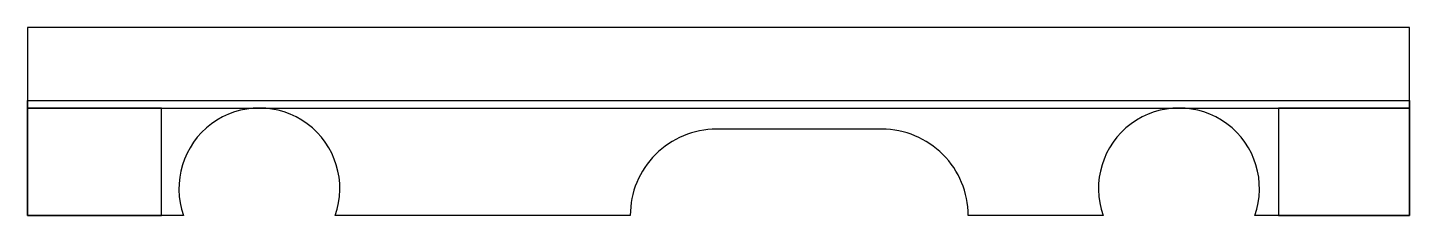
# Model space of a CAD drawing. Header units: millimetres. Extents: x -30.1 to 30, y 32.4 to 40.6.
import ezdxf

# ---------------------------------------------------------------- set-up
doc = ezdxf.new("R2010")
doc.units = ezdxf.units.MM
doc.layers.get('0').update_dxf_attribs({"linetype": 'CONTINUOUS'})

msp = doc.modelspace()

# ---------------------------------------------------------------- linework, layer by layer
for points in [[(-30.079, 37.107), (30.021, 37.107), (24.335, 37.107), (24.335, 32.435), (30.021, 32.435), (30.021, 37.107), (30.021, 40.607), (-30.079, 40.607)], [(-30.079, 32.435), (-24.25, 32.435), (-24.25, 37.107), (-30.079, 37.107)]]:
    msp.add_lwpolyline(points, close=True)
msp.add_lwpolyline([(-16.702, 32.435, 1.416623), (-23.298, 32.435), (-24.25, 32.435), (-30.079, 32.435), (-30.079, 37.435), (30.021, 37.435), (30.021, 32.435), (24.335, 32.435), (23.298, 32.435, 1.416623), (16.702, 32.435), (10.832, 32.435, 0.414214), (7.082, 36.185), (-0.118, 36.185, 0.414214), (-3.868, 32.435)], format="xyb", close=True)

doc.saveas('drawing.dxf')
